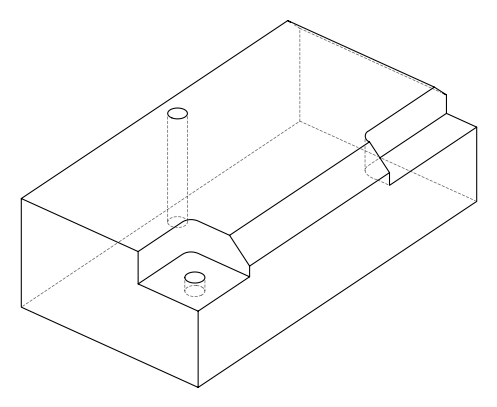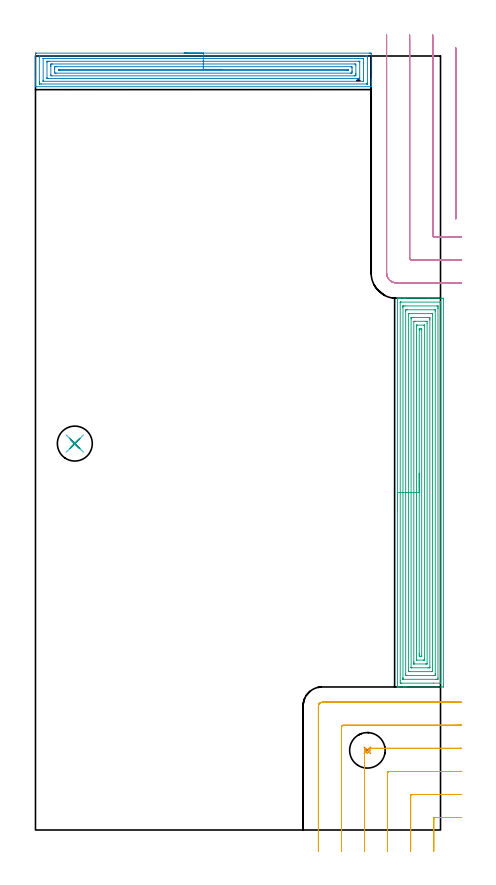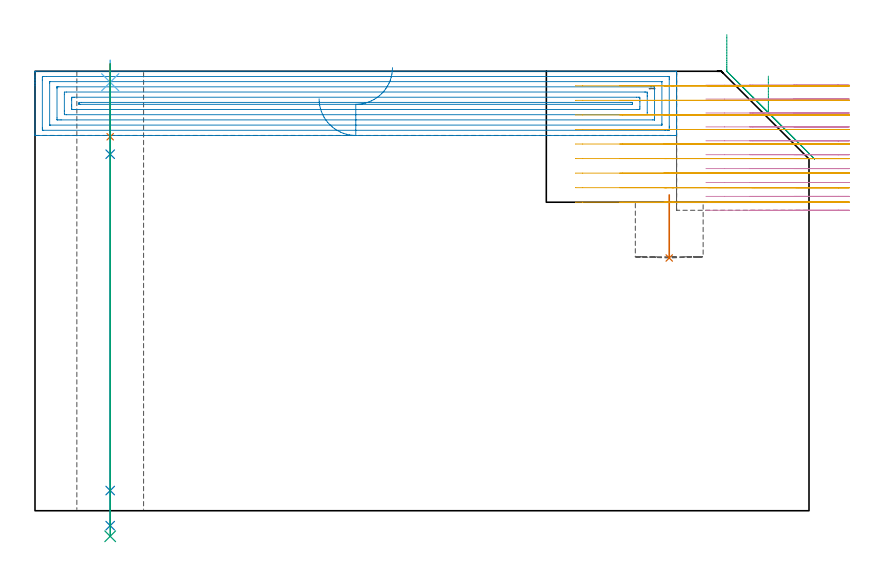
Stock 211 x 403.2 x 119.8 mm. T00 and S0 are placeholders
(PLAN: 9 operations, 6 tool changes, 49.1 min)
(1 INDEXABLE_INSERT_DRILL_BLIND_HOLE_FROM_SOLID | STEP1POCKET | NXT0302_008 | 0.08 min | 13602 mm3)
(2 AREA_MILL | FG_CHAMFER_SURFACE | UGT0205_001 | 10.01 min | 27943 mm3)
(3 AREA_MILL_1 | FG_CHAMFER_SURFACE_1 | UGT0205_001 | 14.9 min | 62533 mm3)
(4 MILL_CORNER_NOTCH_RECTANGULAR | CORNER_NOTCH_RECTANGULAR | NXT0201_012 | Follow Part, ap 4, ae 75% | 11.54 min | 167780 mm3)
(5 MILL_CORNER_NOTCH_RECTANGULAR_1 | CORNER_NOTCH_RECTANGULAR_1 | NXT0201_012 | Follow Part, ap 4, ae 75% | 11.31 min | 177759 mm3)
(6 SPOT_DRILL | STEP1HOLE | NXT0321_9005460120000 | 0.05 min | 192 mm3)
(7 DRILL_BLIND_HOLE_INTO_CENTER | STEP1HOLE | UGT0301_229 | 0.08 min | 1523 mm3)
(8 GUN_DRILL_THROUGH_HOLE | STEP1HOLE | UGT0307_008 | 0.6 min | 9873 mm3)
(9 DRILL_TO_ENLARGE_THROUGH_HOLE | STEP1HOLE | UGT0301_251 | 0.52 min | 19509 mm3)
(TOOL NXT0302_008 | Index. Insert Drill 18.5mm [880-D1850L25-05] | D18.5 PA176 FL93 Z2)
(TOOL UGT0205_001 | Chamfer Mill 20 x 3 x 45 deg. | D20 FL50 Z2)
(TOOL NXT0201_012 | ENDMILL 16mm [2P460-1600-NA 1630] | D16 FL38 Z6)
(TOOL NXT0321_9005460120000 | NC Spot Drill, 142deg, 12mm, Carbide, Uncoated | D12 PA142 FL30 Z2)
(TOOL UGT0301_229 | Twist Drill 11.9 mm | D11.9 PA118 FL100 Z2)
(TOOL UGT0307_008 | Gun Drill 11 mm | D11 PA130 FL24 Z1)
(TOOL UGT0301_251 | Twist Drill 18.2 mm | D18.2 PA118 FL135 Z2)
(OP 1 INDEXABLE_INSERT_DRILL_BLIND_HOLE_FROM_SOLID)
G17 G21 G94 G90
T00 M6
G54
G17 G0 G90 X172.9 Y41.5 S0 M3
G43 Z129.8 H1
G94 G81 G98 Z68.9 F250. R86.1
G80
M5
M2
(OP 2 AREA_MILL)
G17 G21 G94 G90
T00 M6
G54
G17 G0 G90 X77.45 Y404.7 S1061 M3
G43 Z129.8 H0
Z112.3
G94 G1 X77.488 Z111.428 F250.
X77.602 Z110.564
X77.791 Z109.712
X78.053 Z108.88
X78.387 Z108.074
X78.79 Z107.3
X79.258 Z106.564
X79.79 Z105.872
X80.379 Z105.229
X81.022 Z104.64
X81.714 Z104.108
X82.45 Z103.64
X83.224 Z103.237
X84.03 Z102.903
X84.862 Z102.641
X85.714 Z102.452
X86.578 Z102.338
X87.45 Z102.3
X173.903
X174.316 Y404.699 Z102.301
X174.724 Y404.695 Z102.303
X174.89 Y404.692 Z102.305
X174.9 Y404.293 Z102.704
Y391.12 Z115.875
Y390.515 Z116.483
Y390.241 Z116.755
Y389.636 Z117.36
Y389.363 Z117.633
Y388.816 Z118.183
Y388.485 Z118.514
Y387.607 Z119.392
Y387.453 Z119.546
X174.897 Y387.324 Z119.668
X174.89 Y387.202 Z119.788
X174.761 Y387.2 Z119.8
X0.139
X0.01 Y387.202 Z119.788
X0.003 Y387.324 Z119.668
X0. Y387.453 Z119.546
Y388.485 Z118.514
Y388.816 Z118.183
Y389.363 Z117.633
Y389.636 Z117.36
Y390.241 Z116.755
Y390.515 Z116.483
Y391.12 Z115.875
Y404.293 Z102.704
X0.003 Y404.599 Z102.398
X0.01 Y404.692 Z102.305
X0.104 Y404.699 Z102.299
X0.584 Y404.7 Z102.3
X87.45
Y403.286 Z103.714
X171.774
X172.534 Y403.285 Z103.715
X172.668 Y403.283 Z103.717
X172.868 Y403.279 Z103.721
X172.89 Y403.214 Z103.786
X172.896 Y403.058 Z103.942
X172.899 Y402.537 Z104.463
X172.9 Y402.176 Z104.824
X172.899 Y389.363 Z117.637
X172.898 Y389.005 Z117.995
X172.89 Y388.643 Z118.357
X172.882 Y388.62 Z118.38
X172.865 Y388.618 Z118.382
X172.819 Y388.616 Z118.384
X172.724 Y388.615 Z118.385
X172.534 Y388.614 Z118.386
X3.126
X2.366 Y388.615 Z118.385
X2.232 Y388.617 Z118.383
X2.032 Y388.621 Z118.379
X2.01 Y388.686 Z118.314
X2.004 Y388.842 Z118.158
X2.001 Y389.363 Z117.637
X2. Y389.724 Z117.276
X2.001 Y402.537 Z104.463
X2.002 Y402.895 Z104.105
X2.01 Y403.258 Z103.742
X2.018 Y403.28 Z103.72
X2.035 Y403.282 Z103.718
X2.081 Y403.284 Z103.716
X2.176 Y403.285 Z103.715
X2.366 Y403.286 Z103.714
X87.45
Y401.872 Z105.128
X170.752 Y401.871 Z105.129
X170.824 Y401.87 Z105.13
X170.88 Y401.867 Z105.133
X170.89 Y401.865 Z105.135
X170.894 Y401.846 Z105.154
X170.897 Y401.804 Z105.196
X170.899 Y401.659 Z105.341
X170.9 Y401.513 Z105.487
X170.899 Y390.097 Z116.903
X170.894 Y390.048 Z116.952
X170.89 Y390.035 Z116.965
X170.885 Y390.033 Z116.967
X170.86 Y390.03 Z116.97
X170.752 Y390.029 Z116.971
X4.148
X4.076 Y390.03 Z116.97
X4.02 Y390.033 Z116.967
X4.01 Y390.035 Z116.965
X4.006 Y390.054 Z116.946
X4.003 Y390.096 Z116.904
X4.001 Y390.241 Z116.759
X4. Y390.387 Z116.613
X4.001 Y401.803 Z105.197
X4.006 Y401.852 Z105.148
X4.01 Y401.865 Z105.135
X4.015 Y401.867 Z105.133
X4.04 Y401.87 Z105.13
X4.148 Y401.871 Z105.129
X87.45 Y401.872 Z105.128
Y400.457 Z106.543
X168.407
X168.789 Y400.455 Z106.545
X168.874 Y400.452 Z106.548
X168.887 Y400.451 Z106.549
X168.89 Y400.44 Z106.56
X168.896 Y400.398 Z106.602
X168.898 Y400.313 Z106.687
X168.9 Y399.971 Z107.029
Y391.998 Z115.002
X168.896 Y391.593 Z115.407
X168.892 Y391.493 Z115.507
X168.889 Y391.45 Z115.55
X168.83 Y391.448 Z115.552
X168.64 Y391.445 Z115.555
X168.079 Y391.443 Z115.557
X167.752
X6.493
X6.111 Y391.445 Z115.555
X6.026 Y391.448 Z115.552
X6.013 Y391.449 Z115.551
X6.01 Y391.46 Z115.54
X6.004 Y391.502 Z115.498
X6.002 Y391.587 Z115.413
X6. Y391.929 Z115.071
Y399.902 Z107.098
X6.004 Y400.307 Z106.693
X6.008 Y400.407 Z106.593
X6.011 Y400.45 Z106.55
X6.07 Y400.452 Z106.548
X6.26 Y400.455 Z106.545
X6.821 Y400.457 Z106.543
X7.148
X87.45
Y399.043 Z107.957
X166.297 Y399.042 Z107.958
X166.89 Y399.024 Z107.976
X166.899 Y398.431 Z108.569
X166.9 Y394.039 Z112.961
X166.899 Y393.754 Z113.246
X166.897 Y393.163 Z113.837
X166.89 Y392.876 Z114.124
X166.316 Y392.857 Z114.143
X166.297
X8.603 Y392.858 Z114.142
X8.01 Y392.876 Z114.124
X8.001 Y393.469 Z113.531
X8. Y397.861 Z109.139
Y398.146 Z108.854
X8.003 Y398.737 Z108.263
X8.01 Y399.024 Z107.976
X8.584 Y399.043 Z107.957
X8.603
X87.45
Y397.629 Z109.371
X164.149 Y397.628 Z109.372
X164.516 Y397.626 Z109.374
X164.873 Y397.622 Z109.378
X164.89 Y397.267 Z109.733
X164.898 Y396.89 Z110.11
X164.9 Y395.511 Z111.489
X164.899 Y395.133 Z111.867
X164.89 Y394.633 Z112.367
X164.875 Y394.278 Z112.722
X164.516 Y394.274 Z112.726
X163.991 Y394.271 Z112.729
X10.751 Y394.272 Z112.728
X10.384 Y394.274 Z112.726
X10.027 Y394.278 Z112.722
X10.01 Y394.633 Z112.367
X10.001 Y395.01 Z111.99
X10. Y396.389 Z110.611
X10.001 Y396.767 Z110.233
X10.01 Y397.267 Z109.733
X10.025 Y397.622 Z109.378
X10.384 Y397.626 Z109.374
X10.909 Y397.629 Z109.371
X87.45
Y396.215 Z110.785
X162.557 Y396.214 Z110.786
X162.734 Y396.213 Z110.787
X162.823 Y396.211 Z110.789
X162.885 Y396.208 Z110.792
X162.891 Y396.114 Z110.886
X162.898 Y395.95 Z111.05
X162.899 Y395.868 Z111.132
X162.898 Y395.786 Z111.214
X162.895 Y395.732 Z111.268
X162.89 Y395.694 Z111.306
X162.867 Y395.692 Z111.308
X162.734 Y395.688 Z111.312
X162.557 Y395.686 Z111.314
X162.38 Y395.685 Z111.315
X12.703
X12.166 Y395.687 Z111.313
X12.077 Y395.689 Z111.311
X12.015 Y395.692 Z111.308
X12.009 Y395.786 Z111.214
X12.002 Y395.95 Z111.05
X12.001 Y396.032 Z110.968
X12.002 Y396.114 Z110.886
X12.005 Y396.168 Z110.832
X12.01 Y396.206 Z110.794
X12.033 Y396.208 Z110.792
X12.166 Y396.212 Z110.788
X12.344 Y396.214 Z110.786
X87.45 Y396.215 Z110.785
X88.322 Z110.823
X89.186 Z110.937
X90.038 Z111.126
X90.87 Z111.388
X91.676 Z111.722
X92.45 Z112.125
X93.186 Z112.594
X93.878 Z113.125
X94.521 Z113.714
X95.11 Z114.357
X95.642 Z115.05
X96.11 Z115.785
X96.513 Z116.559
X96.847 Z117.365
X97.109 Z118.197
X97.298 Z119.049
X97.412 Z119.914
X97.45 Z120.785
G0 Z129.8
M5
M2
(OP 3 AREA_MILL_1)
G17 G21 G94 G90
T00 M6
G54
G17 G0 G90 X188.6 Y165.765 S1061 M3
G43 Z129.8 H0
G94 G1 Y165.803 Z128.928 F250.
Y165.917 Z128.064
Y166.106 Z127.212
Y166.368 Z126.38
Y166.702 Z125.574
Y167.105 Z124.8
Y167.574 Z124.064
Y168.105 Z123.372
Y168.694 Z122.729
Y169.338 Z122.14
Y170.03 Z121.608
Y170.765 Z121.14
Y171.539 Z120.737
Y172.345 Z120.403
Y173.177 Z120.141
Y174.029 Z119.952
Y174.894 Z119.838
Y175.765 Z119.8
Y276.892
X188.606 Y277.021 Z119.793
X188.866 Y277.017 Z119.533
X189.022 Y277.01 Z119.378
X189.378 Y277.004 Z119.021
X190.175 Y277.002 Z118.222
X191.936 Y277. Z116.462
X192.604 Z115.791
X204.798 Z103.599
X212.028 Z96.369
X212.365 Y276.997 Z96.032
X212.491 Y276.99 Z95.905
X212.499 Y276.862 Z95.899
X212.5 Y276.446 Z95.9
Y75.085
X212.495 Y74.665 Z95.902
X212.491 Y74.51 Z95.906
X212.331 Y74.5 Z96.066
X193.183 Z115.212
X192.604 Z115.791
X191.997 Z116.4
X191.721 Z116.676
X189.955 Z118.44
X189.403 Z118.996
X189.072 Z119.327
X188.894 Z119.505
X188.606 Y74.51 Z119.793
X188.6 Y74.639 Z119.8
Y175.765
X190.014 Z118.386
Y274.664
X190.017 Y274.872 Z118.383
X190.019 Y274.975 Z118.381
X190.021 Y274.992 Z118.379
X190.071 Y274.996 Z118.329
X190.167 Y274.999 Z118.233
X190.504 Y275.001 Z117.896
X210.813 Y274.999 Z97.587
X210.988 Y274.995 Z97.412
X211.057 Y274.99 Z97.343
X211.079 Y274.987 Z97.321
X211.081 Y274.956 Z97.319
X211.084 Y274.879 Z97.316
X211.086 Y274.724 Z97.314
Y274.664
Y76.867
X211.084 Y76.659 Z97.316
X211.081 Y76.556 Z97.319
X211.079 Y76.513 Z97.321
X210.989 Y76.51 Z97.411
X210.624 Y76.502 Z97.776
X207.425 Y76.5 Z100.975
X190.838 Z117.562
X190.317 Y76.502 Z118.083
X190.119 Y76.507 Z118.281
X190.033 Y76.51 Z118.367
X190.017 Y76.804 Z118.383
X190.016 Y76.867 Z118.384
X190.014 Y77.698 Z118.386
Y175.765
X191.428 Z116.972
X191.429 Y272.286 Z116.971
X191.431 Y272.882 Z116.969
X191.433 Y272.955 Z116.967
X191.435 Y272.984 Z116.965
X191.487 Y272.99 Z116.913
X191.605 Y272.999 Z116.795
X191.721 Y273. Z116.679
X192.487 Z115.913
X209.263 Z99.137
X209.379 Y272.996 Z99.021
X209.496 Y272.99 Z98.904
X209.665 Y272.971 Z98.735
X209.667 Y272.882 Z98.733
X209.67 Y272.588 Z98.73
X209.671 Y271.991 Z98.729
X209.672 Y271.696 Z98.728
X209.671 Y79.245 Z98.729
X209.667 Y78.649 Z98.733
X209.664 Y78.511 Z98.736
X209.524 Y78.503 Z98.876
X209.379 Y78.501 Z99.021
X208.644 Y78.5 Z99.756
X191.721 Z116.679
X191.573 Y78.502 Z116.827
X191.476 Y78.506 Z116.924
X191.443 Y78.51 Z116.957
X191.435 Y78.519 Z116.965
X191.432 Y78.551 Z116.968
X191.43 Y78.649 Z116.97
X191.429 Y78.944 Z116.971
X191.428 Y79.54 Z116.972
Y175.765
X192.843 Z115.557
Y270.209
X192.847 Y270.855 Z115.553
X192.85 Y270.95 Z115.55
X192.856 Y270.99 Z115.544
X192.899 Y270.992 Z115.501
X193.095 Y270.996 Z115.305
X193.487 Y271. Z114.913
X193.586 Z114.814
X208.036 Y270.999 Z100.364
X208.198 Y270.996 Z100.202
X208.238 Y270.993 Z100.162
X208.251 Y270.989 Z100.149
X208.253 Y270.978 Z100.147
X208.255 Y270.925 Z100.145
X208.257 Y270.451 Z100.143
Y270.209
Y81.322
X208.256 Y80.673 Z100.144
X208.254 Y80.579 Z100.146
X208.25 Y80.525 Z100.15
X208.245 Y80.51 Z100.155
X208.224 Y80.508 Z100.176
X208.02 Y80.503 Z100.38
X207.613 Y80.5 Z100.787
X207.545 Z100.855
X193.418 Z114.982
X193.062 Y80.505 Z115.338
X192.884 Y80.51 Z115.516
X192.849 Y80.513 Z115.551
X192.847 Y80.543 Z115.553
X192.845 Y80.594 Z115.555
X192.843 Y81.08 Z115.557
Y81.322
Y175.765
X194.257 Z114.143
Y268.541
X194.259 Y268.655 Z114.141
X194.264 Y268.881 Z114.136
X194.27 Y268.991 Z114.13
X194.299 Y268.994 Z114.101
X194.37 Y268.997 Z114.03
X194.685 Y269. Z113.715
X206.163 Z102.237
X206.73 Y268.997 Z101.67
X206.811 Y268.994 Z101.589
X206.829 Y268.991 Z101.571
X206.836 Y268.919 Z101.564
X206.84 Y268.768 Z101.56
X206.843 Y268.541 Z101.557
Y268.427
X206.842 Y82.876 Z101.558
X206.839 Y82.649 Z101.561
X206.836 Y82.509 Z101.564
X206.805 Y82.506 Z101.595
X206.73 Y82.503 Z101.67
X206.445 Y82.5 Z101.955
X194.967 Z113.433
X194.37 Y82.504 Z114.03
X194.285 Y82.507 Z114.115
X194.266 Y82.509 Z114.134
X194.262 Y82.611 Z114.138
X194.259 Y82.762 Z114.141
X194.257 Y83.217 Z114.143
Y175.765
X195.671 Z112.729
Y266.222
X195.673 Y266.645 Z112.727
X195.676 Y266.879 Z112.724
X195.678 Y266.987 Z112.722
X195.789 Y266.994 Z112.611
X196.135 Y266.998 Z112.265
X196.667 Y267. Z111.733
X197.018 Z111.382
X204.613 Z103.787
X204.965 Y266.997 Z103.435
X205.316 Y266.993 Z103.084
X205.411 Y266.99 Z102.989
X205.422 Y266.925 Z102.978
X205.425 Y266.801 Z102.975
X205.427 Y266.645 Z102.973
X205.429 Y266.177 Z102.971
Y265.754
X205.428 Y84.886 Z102.972
X205.426 Y84.651 Z102.974
X205.424 Y84.535 Z102.976
X205.422 Y84.514 Z102.978
X205.4 Y84.509 Z103.
X205.344 Y84.503 Z103.056
X204.965 Y84.501 Z103.435
X204.464 Y84.5 Z103.936
X196.135 Y84.501 Z112.265
X195.753 Y84.504 Z112.647
X195.703 Y84.507 Z112.697
X195.68 Y84.51 Z112.72
X195.678 Y84.523 Z112.722
X195.674 Y84.605 Z112.726
X195.672 Y84.729 Z112.728
X195.671 Y175.765 Z112.729
X197.085 Z111.315
X197.086 Y264.795 Z111.314
X197.087 Y264.863 Z111.313
X197.09 Y264.965 Z111.31
X197.091 Y264.982 Z111.309
X197.179 Y264.99 Z111.221
X197.359 Y264.995 Z111.041
X197.63 Y264.999 Z110.77
X197.766 Y265. Z110.634
X203.199 Z105.201
X203.95 Y264.996 Z104.45
X203.981 Y264.99 Z104.419
X204.008 Y264.938 Z104.392
X204.015 Y263.972 Z104.385
X204.014 Y86.735 Z104.386
X204.013 Y86.668 Z104.387
X204.01 Y86.565 Z104.39
X204.008 Y86.523 Z104.392
X203.862 Y86.51 Z104.538
X203.531 Y86.503 Z104.869
X203.364 Y86.5 Z105.036
X197.184 Z111.216
X197.127 Y86.503 Z111.273
X197.118 Y86.504 Z111.282
X197.092 Y86.514 Z111.308
X197.088 Y86.597 Z111.312
X197.087 Y86.668 Z111.313
X197.085 Y87.491 Z111.315
Y87.558
Y175.765
X198.499 Z109.901
X198.5 Y262.19 Z109.9
Y262.477
X198.503 Y262.765 Z109.897
X198.507 Y262.955 Z109.893
X198.514 Y262.991 Z109.886
X198.534 Y262.994 Z109.866
X198.584 Y262.997 Z109.816
X198.784 Y263. Z109.616
X198.865 Z109.535
X202.397 Z106.003
X202.52 Y262.994 Z105.88
X202.58 Y262.99 Z105.82
X202.594 Y262.982 Z105.806
X202.596 Y262.969 Z105.804
X202.598 Y262.924 Z105.802
X202.6 Y262.795 Z105.8
Y89.054
X202.598 Y88.766 Z105.802
X202.595 Y88.575 Z105.805
X202.593 Y88.513 Z105.807
X202.575 Y88.51 Z105.825
X202.524 Y88.506 Z105.876
X202.316 Y88.501 Z106.084
X202.266 Y88.5 Z106.134
X198.734 Y88.501 Z109.666
X198.58 Y88.506 Z109.82
X198.508 Y88.51 Z109.892
X198.504 Y88.547 Z109.896
X198.502 Y88.591 Z109.898
X198.5 Y88.736 Z109.9
X198.499 Y175.765 Z109.901
X199.914 Z108.486
Y260.408
X199.915 Y260.729 Z108.485
X199.918 Y260.89 Z108.482
X199.921 Y260.967 Z108.479
X199.929 Y260.991 Z108.471
X199.968 Y260.995 Z108.432
X200.55 Y260.999 Z107.85
X200.848 Z107.552
X201.167 Y260.99 Z107.233
X201.18 Y260.989 Z107.22
X201.182 Y260.974 Z107.218
X201.184 Y260.93 Z107.216
X201.186 Y260.839 Z107.214
Y260.657
Y90.641
X201.184 Y90.561 Z107.216
X201.182 Y90.522 Z107.218
X201.18 Y90.51 Z107.22
X201.162 Y90.505 Z107.238
X200.55 Y90.502 Z107.85
X200.282 Z108.119
X199.929 Y90.51 Z108.471
X199.919 Y90.868 Z108.481
X199.916 Y91.122 Z108.484
X199.914 Y91.764 Z108.486
Y92.013
Y175.765
Y176.637 Z108.524
Y177.502 Z108.638
Y178.354 Z108.827
Y179.186 Z109.089
Y179.992 Z109.423
Y180.765 Z109.826
Y181.501 Z110.295
Y182.193 Z110.826
Y182.836 Z111.415
Y183.426 Z112.058
Y183.957 Z112.751
Y184.426 Z113.486
Y184.828 Z114.26
Y185.162 Z115.066
Y185.425 Z115.898
Y185.613 Z116.75
Y185.727 Z117.615
Y185.765 Z118.486
G0 Z129.8
M5
M2
(OP 4 MILL_CORNER_NOTCH_RECTANGULAR)
G17 G21 G94 G90
T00 M6
G54
G17 G0 G90 X218.9 Y407.461 S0 M3
G43 Z129.8 H1
Z116.01
G94 G1 Y404.461 F250.
Y321.783 F500.
G3 X219. Y321.4 R0.8
G1 Y318.4 F250.
G0 Z129.8
X206.867 Y414.2
Z116.01
G1 X206.899 Y411.2
G2 X206.9 Y410.946 R24. F500.
G1 Y309.795
G3 X207.695 Y309. R0.8
G1 X218.746
G2 X219. Y308.999 R24.
G1 X222. Y308.967 F250.
G0 Z129.8
X194.834 Y414.199
Z116.01
G1 X194.897 Y411.2
G2 X194.9 Y410.946 R12. F500.
G1 Y297.796
G3 X195.696 Y297. R0.8
G1 X218.746
G2 X219. Y296.997 R12.
G1 X221.999 Y296.934 F250.
G0 Z129.8
X182.9 Y413.946
Z116.01
G1 Y410.946
Y290.1 F500.
G3 X188. Y285. R5.1
G1 X218.746
X221.746 F250.
G0 Z129.8
X218.9 Y407.461
Z112.22
G1 Y404.461
Y321.783 F500.
G3 X219. Y321.4 R0.8
G1 Y318.4 F250.
G0 Z129.8
X206.867 Y414.2
Z112.22
G1 X206.899 Y411.2
G2 X206.9 Y410.946 R24. F500.
G1 Y309.795
G3 X207.695 Y309. R0.8
G1 X218.746
G2 X219. Y308.999 R24.
G1 X222. Y308.967 F250.
G0 Z129.8
X194.834 Y414.199
Z112.22
G1 X194.897 Y411.2
G2 X194.9 Y410.946 R12. F500.
G1 Y297.796
G3 X195.696 Y297. R0.8
G1 X218.746
G2 X219. Y296.997 R12.
G1 X221.999 Y296.934 F250.
G0 Z129.8
X182.9 Y413.946
Z112.22
G1 Y410.946
Y290.1 F500.
G3 X188. Y285. R5.1
G1 X218.746
X221.746 F250.
G0 Z129.8
X218.9 Y407.461
Z108.43
G1 Y404.461
Y321.783 F500.
G3 X219. Y321.4 R0.8
G1 Y318.4 F250.
G0 Z129.8
X206.9 Y414.2
Z108.43
G1 Y411.2
Y309.795 F500.
G3 X207.695 Y309. R0.8
G1 X218.746
G2 X219. Y308.999 R24.
G1 X222. Y308.967 F250.
G0 Z129.8
X194.9 Y414.2
Z108.43
G1 Y411.2
Y297.796 F500.
G3 X195.696 Y297. R0.8
G1 X218.746
G2 X219. Y296.997 R12.
G1 X221.999 Y296.934 F250.
G0 Z129.8
X182.9 Y414.2
Z108.43
G1 Y411.2
Y290.1 F500.
G3 X188. Y285. R5.1
G1 X218.746
X221.746 F250.
G0 Z129.8
X218.9 Y407.461
Z104.64
G1 Y404.461
Y321.783 F500.
G3 X219. Y321.401 R0.8
G1 Y318.401 F250.
G0 Z129.8
X206.9 Y414.2
Z104.64
G1 Y411.2
Y309.795 F500.
G3 X207.695 Y309. R0.8
G1 X218.762
G2 X219. Y308.999 R24.
G1 X222. Y308.969 F250.
G0 Z129.8
X194.9 Y414.2
Z104.64
G1 Y411.2
Y297.796 F500.
G3 X195.696 Y297. R0.8
G1 X218.762
G2 X219. Y296.998 R12.
G1 X221.999 Y296.938 F250.
G0 Z129.8
X182.9 Y414.2
Z104.64
G1 Y411.2
Y290.1 F500.
G3 X188. Y285. R5.1
G1 X218.762
X221.762 F250.
G0 Z129.8
X218.9 Y407.461
Z100.85
G1 Y404.461
Y321.788 F500.
G3 X219. Y321.406 R0.8
G1 Y318.406 F250.
G0 Z129.8
X206.9 Y414.2
Z100.85
G1 Y411.2
Y309.795 F500.
G3 X207.695 Y309. R0.8
G1 X219.
X222. F250.
G0 Z129.8
X194.9 Y414.2
Z100.85
G1 Y411.2
Y297.796 F500.
G3 X195.696 Y297. R0.8
G1 X219.
X222. F250.
G0 Z129.8
X182.9 Y414.2
Z100.85
G1 Y411.2
Y290.1 F500.
G3 X188. Y285. R5.1
G1 X219.
X222. F250.
G0 Z129.8
X218.9 Y407.461
Z97.06
G1 Y404.461
Y321.788 F500.
G3 X219. Y321.406 R0.8
G1 Y318.406 F250.
G0 Z129.8
X206.9 Y414.2
Z97.06
G1 Y411.2
Y309.795 F500.
G3 X207.695 Y309. R0.8
G1 X219.
X222. F250.
G0 Z129.8
X194.9 Y414.2
Z97.06
G1 Y411.2
Y297.796 F500.
G3 X195.696 Y297. R0.8
G1 X219.
X222. F250.
G0 Z129.8
X182.9 Y414.2
Z97.06
G1 Y411.2
Y290.1 F500.
G3 X188. Y285. R5.1
G1 X219.
X222. F250.
G0 Z129.8
X218.9 Y407.461
Z93.27
G1 Y404.461
Y321.788 F500.
G3 X219. Y321.406 R0.8
G1 Y318.406 F250.
G0 Z129.8
X206.9 Y414.2
Z93.27
G1 Y411.2
Y309.795 F500.
G3 X207.695 Y309. R0.8
G1 X219.
X222. F250.
G0 Z129.8
X194.9 Y414.2
Z93.27
G1 Y411.2
Y297.796 F500.
G3 X195.696 Y297. R0.8
G1 X219.
X222. F250.
G0 Z129.8
X182.9 Y414.2
Z93.27
G1 Y411.2
Y290.1 F500.
G3 X188. Y285. R5.1
G1 X219.
X222. F250.
G0 Z129.8
X218.9 Y407.461
Z89.48
G1 Y404.461
Y321.788 F500.
G3 X219. Y321.406 R0.8
G1 Y318.406 F250.
G0 Z129.8
X206.9 Y414.2
Z89.48
G1 Y411.2
Y309.795 F500.
G3 X207.695 Y309. R0.8
G1 X219.
X222. F250.
G0 Z129.8
X194.9 Y414.2
Z89.48
G1 Y411.2
Y297.796 F500.
G3 X195.696 Y297. R0.8
G1 X219.
X222. F250.
G0 Z129.8
X182.9 Y414.2
Z89.48
G1 Y411.2
Y290.1 F500.
G3 X188. Y285. R5.1
G1 X219.
X222. F250.
G0 Z129.8
X218.9 Y407.461
Z85.69
G1 Y404.461
Y321.788 F500.
G3 X219. Y321.406 R0.8
G1 Y318.406 F250.
G0 Z129.8
X206.9 Y414.2
Z85.69
G1 Y411.2
Y309.795 F500.
G3 X207.695 Y309. R0.8
G1 X219.
X222. F250.
G0 Z129.8
X194.9 Y414.2
Z85.69
G1 Y411.2
Y297.796 F500.
G3 X195.696 Y297. R0.8
G1 X219.
X222. F250.
G0 Z129.8
X182.9 Y414.2
Z85.69
G1 Y411.2
Y290.1 F500.
G3 X188. Y285. R5.1
G1 X219.
X222. F250.
G0 Z129.8
X218.9 Y407.461
Z81.9
G1 Y404.461
Y321.788 F500.
G3 X219. Y321.406 R0.8
G1 Y318.406 F250.
G0 Z129.8
X206.9 Y414.2
Z81.9
G1 Y411.2
Y309.795 F500.
G3 X207.695 Y309. R0.8
G1 X219.
X222. F250.
G0 Z129.8
X194.9 Y414.2
Z81.9
G1 Y411.2
Y297.796 F500.
G3 X195.696 Y297. R0.8
G1 X219.
X222. F250.
G0 Z129.8
X182.9 Y414.2
Z81.9
G1 Y411.2
Y290.1 F500.
G3 X188. Y285. R5.1
G1 X219.
X222. F250.
G0 Z129.8
M5
M2
(OP 5 MILL_CORNER_NOTCH_RECTANGULAR_1)
G17 G21 G94 G90
T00 M6
G54
G17 G0 G90 X222. Y6.513 S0 M3
G43 Z129.8 H1
Z115.833
G94 G1 X219. Y6.501 F250.
G2 X218.746 Y6.5 R60. F500.
G1 X208.195
G3 X207.4 Y5.705 R0.8
G1 Y-8.
Y-11. F250.
G0 Z129.8
X222. Y18.517
Z115.833
G1 X219. Y18.501
G2 X218.746 Y18.5 R48. F500.
G1 X196.195
G3 X195.4 Y17.705 R0.8
G1 Y-8.
Y-11. F250.
G0 Z129.8
X222. Y30.522
Z115.833
G1 X219. Y30.501
G2 X218.746 Y30.5 R36. F500.
G1 X184.195
G3 X183.4 Y29.705 R0.8
G1 Y-8.
Y-11. F250.
G0 Z129.8
X222. Y42.533
Z115.833
G1 X219. Y42.501
G2 X218.746 Y42.5 R24. F500.
G1 X173.639
X173.75 Y42.406
G2 X174.081 Y41.118 R1.25
X172.602 Y40.294 R1.247
G1 X172.439 Y40.343
X172.209 Y40.463
G2 X171.728 Y41.921 R1.289
X172.175 Y42.5 R1.27
G3 X171.4 Y41.704 R0.8
G1 Y-8.
Y-11. F250.
G0 Z129.8
X221.999 Y54.566
Z115.833
G1 X219. Y54.503
G2 X218.746 Y54.5 R12. F500.
G1 X160.196
G3 X159.4 Y53.704 R0.8
G1 Y-8.
Y-11. F250.
G0 Z129.8
X221.746 Y66.5
Z115.833
G1 X218.746
X149.3 F500.
G3 X147.4 Y64.6 R1.9
G1 Y-8.
Y-11. F250.
G0 Z129.8
X222. Y6.513
Z111.867
G1 X219. Y6.501
X218.746 Y6.5 F500.
X208.195
G3 X207.4 Y5.705 R0.8
G1 Y-8.
Y-11. F250.
G0 Z129.8
X222. Y18.517
Z111.867
G1 X219. Y18.501
X218.746 Y18.5 F500.
X196.195
G3 X195.4 Y17.705 R0.8
G1 Y-8.
Y-11. F250.
G0 Z129.8
X222. Y30.522
Z111.867
G1 X219. Y30.501
X218.746 Y30.5 F500.
X184.195
G3 X183.4 Y29.705 R0.8
G1 Y-8.
Y-11. F250.
G0 Z129.8
X222. Y42.533
Z111.867
G1 X219. Y42.501
G2 X218.746 Y42.5 R24. F500.
G1 X173.639
G2 X174.081 Y41.118 R1.25
X172.602 Y40.294 R1.247
G1 X172.439 Y40.343
X172.209 Y40.463
G2 X171.728 Y41.921 R1.289
X172.175 Y42.5 R1.27
G3 X171.4 Y41.704 R0.8
G1 Y-8.
Y-11. F250.
G0 Z129.8
X221.999 Y54.566
Z111.867
G1 X219. Y54.503
G2 X218.746 Y54.5 R12. F500.
G1 X160.196
G3 X159.4 Y53.704 R0.8
G1 Y-8.
Y-11. F250.
G0 Z129.8
X221.746 Y66.5
Z111.867
G1 X218.746
X149.3 F500.
G3 X147.4 Y64.6 R1.9
G1 Y-8.
Y-11. F250.
G0 Z129.8
X222. Y6.513
Z107.9
G1 X219. Y6.501
X218.746 Y6.5 F500.
X208.195
G3 X207.4 Y5.705 R0.8
G1 Y-8.
Y-11. F250.
G0 Z129.8
X222. Y18.517
Z107.9
G1 X219. Y18.501
G2 X218.746 Y18.5 R48. F500.
G1 X196.195
G3 X195.4 Y17.705 R0.8
G1 Y-8.
Y-11. F250.
G0 Z129.8
X222. Y30.522
Z107.9
G1 X219. Y30.501
G2 X218.746 Y30.5 R36. F500.
G1 X184.195
G3 X183.4 Y29.705 R0.8
G1 Y-8.
Y-11. F250.
G0 Z129.8
X222. Y42.533
Z107.9
G1 X219. Y42.501
G2 X218.746 Y42.5 R24. F500.
G1 X173.639
G2 X174.081 Y41.118 R1.25
X172.602 Y40.294 R1.247
G1 X172.439 Y40.343
X172.209 Y40.463
G2 X171.728 Y41.921 R1.289
X172.175 Y42.5 R1.27
G3 X171.4 Y41.704 R0.8
G1 Y-8.
Y-11. F250.
G0 Z129.8
X221.999 Y54.566
Z107.9
G1 X219. Y54.503
G2 X218.746 Y54.5 R12. F500.
G1 X160.196
G3 X159.4 Y53.704 R0.8
G1 Y-8.
Y-11. F250.
G0 Z129.8
X221.746 Y66.5
Z107.9
G1 X218.746
X149.3 F500.
G3 X147.4 Y64.6 R1.9
G1 Y-8.
Y-11. F250.
G0 Z129.8
X222. Y6.507
Z103.933
G1 X219. Y6.5
X218.872 F500.
X208.195
G3 X207.4 Y5.705 R0.8
G1 Y-8.
Y-11. F250.
G0 Z129.8
X222. Y18.508
Z103.933
G1 X219. Y18.5
X218.872 F500.
X196.195
G3 X195.4 Y17.705 R0.8
G1 Y-8.
Y-11. F250.
G0 Z129.8
X222. Y30.511
Z103.933
G1 X219. Y30.5
X218.872 F500.
X184.195
G3 X183.4 Y29.705 R0.8
G1 Y-8.
Y-11. F250.
G0 Z129.8
X222. Y42.516
Z103.933
G1 X219. Y42.5
X218.872 F500.
X173.637
G2 X173.802 Y42.354 R1.237
X174.09 Y41.145 R1.25
G1 X174.064 Y41.068
G2 X173.577 Y40.461 R1.247
X172.602 Y40.294 R1.257
G1 X172.466 Y40.335
X172.422 Y40.352
X172.209 Y40.463
G2 X171.71 Y41.17 R1.291
X171.687 Y41.765 R1.289
G1 X171.728 Y41.921
X171.816 Y42.105
X171.879 Y42.203
X171.919 Y42.256
X171.938 Y42.28
X172.058 Y42.405
X172.175 Y42.5
G3 X171.4 Y41.704 R0.8
G1 Y-8.
Y-11. F250.
G0 Z129.8
X222. Y54.533
Z103.933
G1 X219. Y54.501
X218.872 Y54.5 F500.
X160.196
G3 X159.4 Y53.704 R0.8
G1 Y-8.
Y-11. F250.
G0 Z129.8
X221.872 Y66.5
Z103.933
G1 X218.872
X149.3 F500.
G3 X147.4 Y64.6 R1.9
G1 Y-8.
Y-11. F250.
G0 Z129.8
X222. Y6.5
Z99.967
G1 X219.
X208.195 F500.
G3 X207.4 Y5.705 R0.8
G1 Y-8.
Y-11. F250.
G0 Z129.8
X222. Y18.5
Z99.967
G1 X219.
X196.195 F500.
G3 X195.4 Y17.705 R0.8
G1 Y-8.
Y-11. F250.
G0 Z129.8
X222. Y30.5
Z99.967
G1 X219.
X184.195 F500.
G3 X183.4 Y29.705 R0.8
G1 Y-8.
Y-11. F250.
G0 Z129.8
X222. Y42.5
Z99.967
G1 X219.
X173.637 F500.
G2 X173.802 Y42.354 R1.237
X174.09 Y41.145 R1.25
G1 X174.064 Y41.068
G2 X173.577 Y40.461 R1.247
X172.602 Y40.294 R1.257
G1 X172.466 Y40.335
X172.422 Y40.352
X172.209 Y40.463
G2 X171.71 Y41.17 R1.291
X171.687 Y41.765 R1.289
G1 X171.728 Y41.921
X171.816 Y42.105
X171.879 Y42.203
X171.919 Y42.256
X171.938 Y42.28
X172.058 Y42.405
X172.175 Y42.5
G3 X171.4 Y41.704 R0.8
G1 Y-8.
Y-11. F250.
G0 Z129.8
X222. Y54.5
Z99.967
G1 X219.
X160.196 F500.
G3 X159.4 Y53.704 R0.8
G1 Y-8.
Y-11. F250.
G0 Z129.8
X222. Y66.5
Z99.967
G1 X219.
X149.3 F500.
G3 X147.4 Y64.6 R1.9
G1 Y-8.
Y-11. F250.
G0 Z129.8
X222. Y6.5
Z96.
G1 X219.
X208.195 F500.
G3 X207.4 Y5.705 R0.8
G1 Y-8.
Y-11. F250.
G0 Z129.8
X222. Y18.5
Z96.
G1 X219.
X196.195 F500.
G3 X195.4 Y17.705 R0.8
G1 Y-8.
Y-11. F250.
G0 Z129.8
X222. Y30.5
Z96.
G1 X219.
X184.195 F500.
G3 X183.4 Y29.705 R0.8
G1 Y-8.
Y-11. F250.
G0 Z129.8
X222. Y42.5
Z96.
G1 X219.
X173.639 F500.
G2 X174.081 Y41.118 R1.25
X172.602 Y40.294 R1.247
G1 X172.439 Y40.343
X172.209 Y40.463
G2 X171.728 Y41.921 R1.289
X172.175 Y42.5 R1.27
G3 X171.4 Y41.704 R0.8
G1 Y-8.
Y-11. F250.
G0 Z129.8
X222. Y54.5
Z96.
G1 X219.
X160.196 F500.
G3 X159.4 Y53.704 R0.8
G1 Y-8.
Y-11. F250.
G0 Z129.8
X222. Y66.5
Z96.
G1 X219.
X149.3 F500.
G3 X147.4 Y64.6 R1.9
G1 Y-8.
Y-11. F250.
G0 Z129.8
X222. Y6.5
Z92.033
G1 X219.
X208.195 F500.
G3 X207.4 Y5.705 R0.8
G1 Y-8.
Y-11. F250.
G0 Z129.8
X222. Y18.5
Z92.033
G1 X219.
X196.195 F500.
G3 X195.4 Y17.705 R0.8
G1 Y-8.
Y-11. F250.
G0 Z129.8
X222. Y30.5
Z92.033
G1 X219.
X184.195 F500.
G3 X183.4 Y29.705 R0.8
G1 Y-8.
Y-11. F250.
G0 Z129.8
X222. Y42.5
Z92.033
G1 X219.
X173.639 F500.
G2 X174.081 Y41.118 R1.25
X172.602 Y40.294 R1.247
G1 X172.439 Y40.343
X172.209 Y40.463
G2 X171.728 Y41.921 R1.289
X172.175 Y42.5 R1.27
G3 X171.4 Y41.704 R0.8
G1 Y-8.
Y-11. F250.
G0 Z129.8
X222. Y54.5
Z92.033
G1 X219.
X160.196 F500.
G3 X159.4 Y53.704 R0.8
G1 Y-8.
Y-11. F250.
G0 Z129.8
X222. Y66.5
Z92.033
G1 X219.
X149.3 F500.
G3 X147.4 Y64.6 R1.9
G1 Y-8.
Y-11. F250.
G0 Z129.8
X222. Y6.5
Z88.067
G1 X219.
X208.195 F500.
G3 X207.4 Y5.705 R0.8
G1 Y-8.
Y-11. F250.
G0 Z129.8
X222. Y18.5
Z88.067
G1 X219.
X196.195 F500.
G3 X195.4 Y17.705 R0.8
G1 Y-8.
Y-11. F250.
G0 Z129.8
X222. Y30.5
Z88.067
G1 X219.
X184.195 F500.
G3 X183.4 Y29.705 R0.8
G1 Y-8.
Y-11. F250.
G0 Z129.8
X222. Y42.5
Z88.067
G1 X219.
X173.639 F500.
G2 X174.081 Y41.118 R1.25
X172.602 Y40.294 R1.247
G1 X172.439 Y40.343
X172.209 Y40.463
G2 X171.728 Y41.921 R1.289
X172.175 Y42.5 R1.27
G3 X171.4 Y41.704 R0.8
G1 Y-8.
Y-11. F250.
G0 Z129.8
X222. Y54.5
Z88.067
G1 X219.
X160.196 F500.
G3 X159.4 Y53.704 R0.8
G1 Y-8.
Y-11. F250.
G0 Z129.8
X222. Y66.5
Z88.067
G1 X219.
X149.3 F500.
G3 X147.4 Y64.6 R1.9
G1 Y-8.
Y-11. F250.
G0 Z129.8
X222. Y6.5
Z84.1
G1 X219.
X208.195 F500.
G3 X207.4 Y5.705 R0.8
G1 Y-8.
Y-11. F250.
G0 Z129.8
X222. Y18.5
Z84.1
G1 X219.
X196.195 F500.
G3 X195.4 Y17.705 R0.8
G1 Y-8.
Y-11. F250.
G0 Z129.8
X222. Y30.5
Z84.1
G1 X219.
X184.195 F500.
G3 X183.4 Y29.705 R0.8
G1 Y-8.
Y-11. F250.
G0 Z129.8
X222. Y42.5
Z84.1
G1 X219.
X173.639 F500.
G2 X174.081 Y41.118 R1.25
X172.602 Y40.294 R1.247
G1 X172.439 Y40.343
X172.209 Y40.463
G2 X171.728 Y41.921 R1.289
X172.175 Y42.5 R1.27
G3 X171.4 Y41.704 R0.8
G1 Y-8.
Y-11. F250.
G0 Z129.8
X222. Y54.5
Z84.1
G1 X219.
X160.196 F500.
G3 X159.4 Y53.704 R0.8
G1 Y-8.
Y-11. F250.
G0 Z129.8
X222. Y66.5
Z84.1
G1 X219.
X149.3 F500.
G3 X147.4 Y64.6 R1.9
G1 Y-8.
Y-11. F250.
G0 Z129.8
M5
M2
(OP 6 SPOT_DRILL)
G17 G21 G94 G90
T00 M6
G54
G17 G0 G90 X20.5 Y201.3 S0 M3
G43 Z129.8 H0
G94 G81 G98 Z116.8 F250. R122.8
G80
M5
M2
(OP 7 DRILL_BLIND_HOLE_INTO_CENTER)
G17 G21 G94 G90
T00 M6
G54
G17 G0 G90 X20.5 Y201.3 S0 M3
G43 Z129.8 H0
G94 G81 G98 Z101.95 F250. R121.8
G80
M5
M2
(OP 8 GUN_DRILL_THROUGH_HOLE)
G17 G21 G94 G90
T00 M6
G54
G17 G0 G90 X20.5 Y201.3 M8
G43 Z129.8 H0
Z116.857
S716 M3
G94 G1 Z97.19 F125. M26
G4 X.084
Z5.5 F250.
G4 X.084
Z-4.065 F125.
G4 X.084
M5
M9
G0 Z116.857
Z129.8
M2
(OP 9 DRILL_TO_ENLARGE_THROUGH_HOLE)
G17 G21 G94 G90
T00 M6
G54
G17 G0 G90 X20.5 Y201.3 S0 M3
G43 Z129.8 H0
G94 G73 G98 Z-6.968 F250. Q18.11 R121.8
G80
M5
M2
